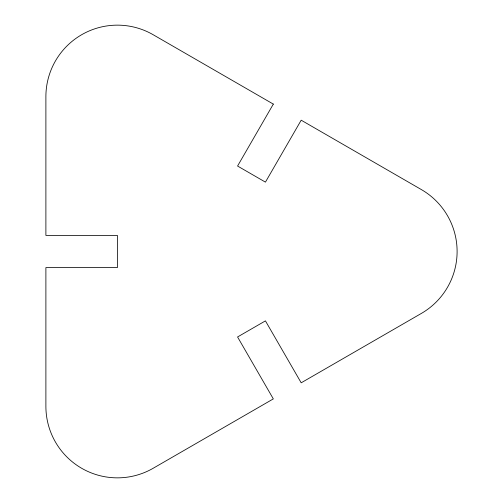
<?xml version="1.0" encoding="UTF-8"?>
<svg xmlns="http://www.w3.org/2000/svg" width="503" height="503" viewBox="0 0 503 503"><rect width="100%" height="100%" fill="white"/><g stroke="black" fill="none" stroke-linecap="round" stroke-linejoin="round"><path stroke-width="0.75" d="M273.324 104.102L237.567 166.034L265.433 182.13L301.19 120.192L421.351 189.568A71.514 71.514 0 0 1 421.351 313.432L301.19 382.808L265.433 320.87L237.567 336.966L273.324 398.898L153.17 468.268A71.514 71.514 0 0 1 45.892 406.336L45.892 267.59L117.406 267.59L117.406 235.41L45.892 235.41L45.892 96.664A71.514 71.514 0 0 1 153.17 34.732L273.324 104.102"/></g></svg>
